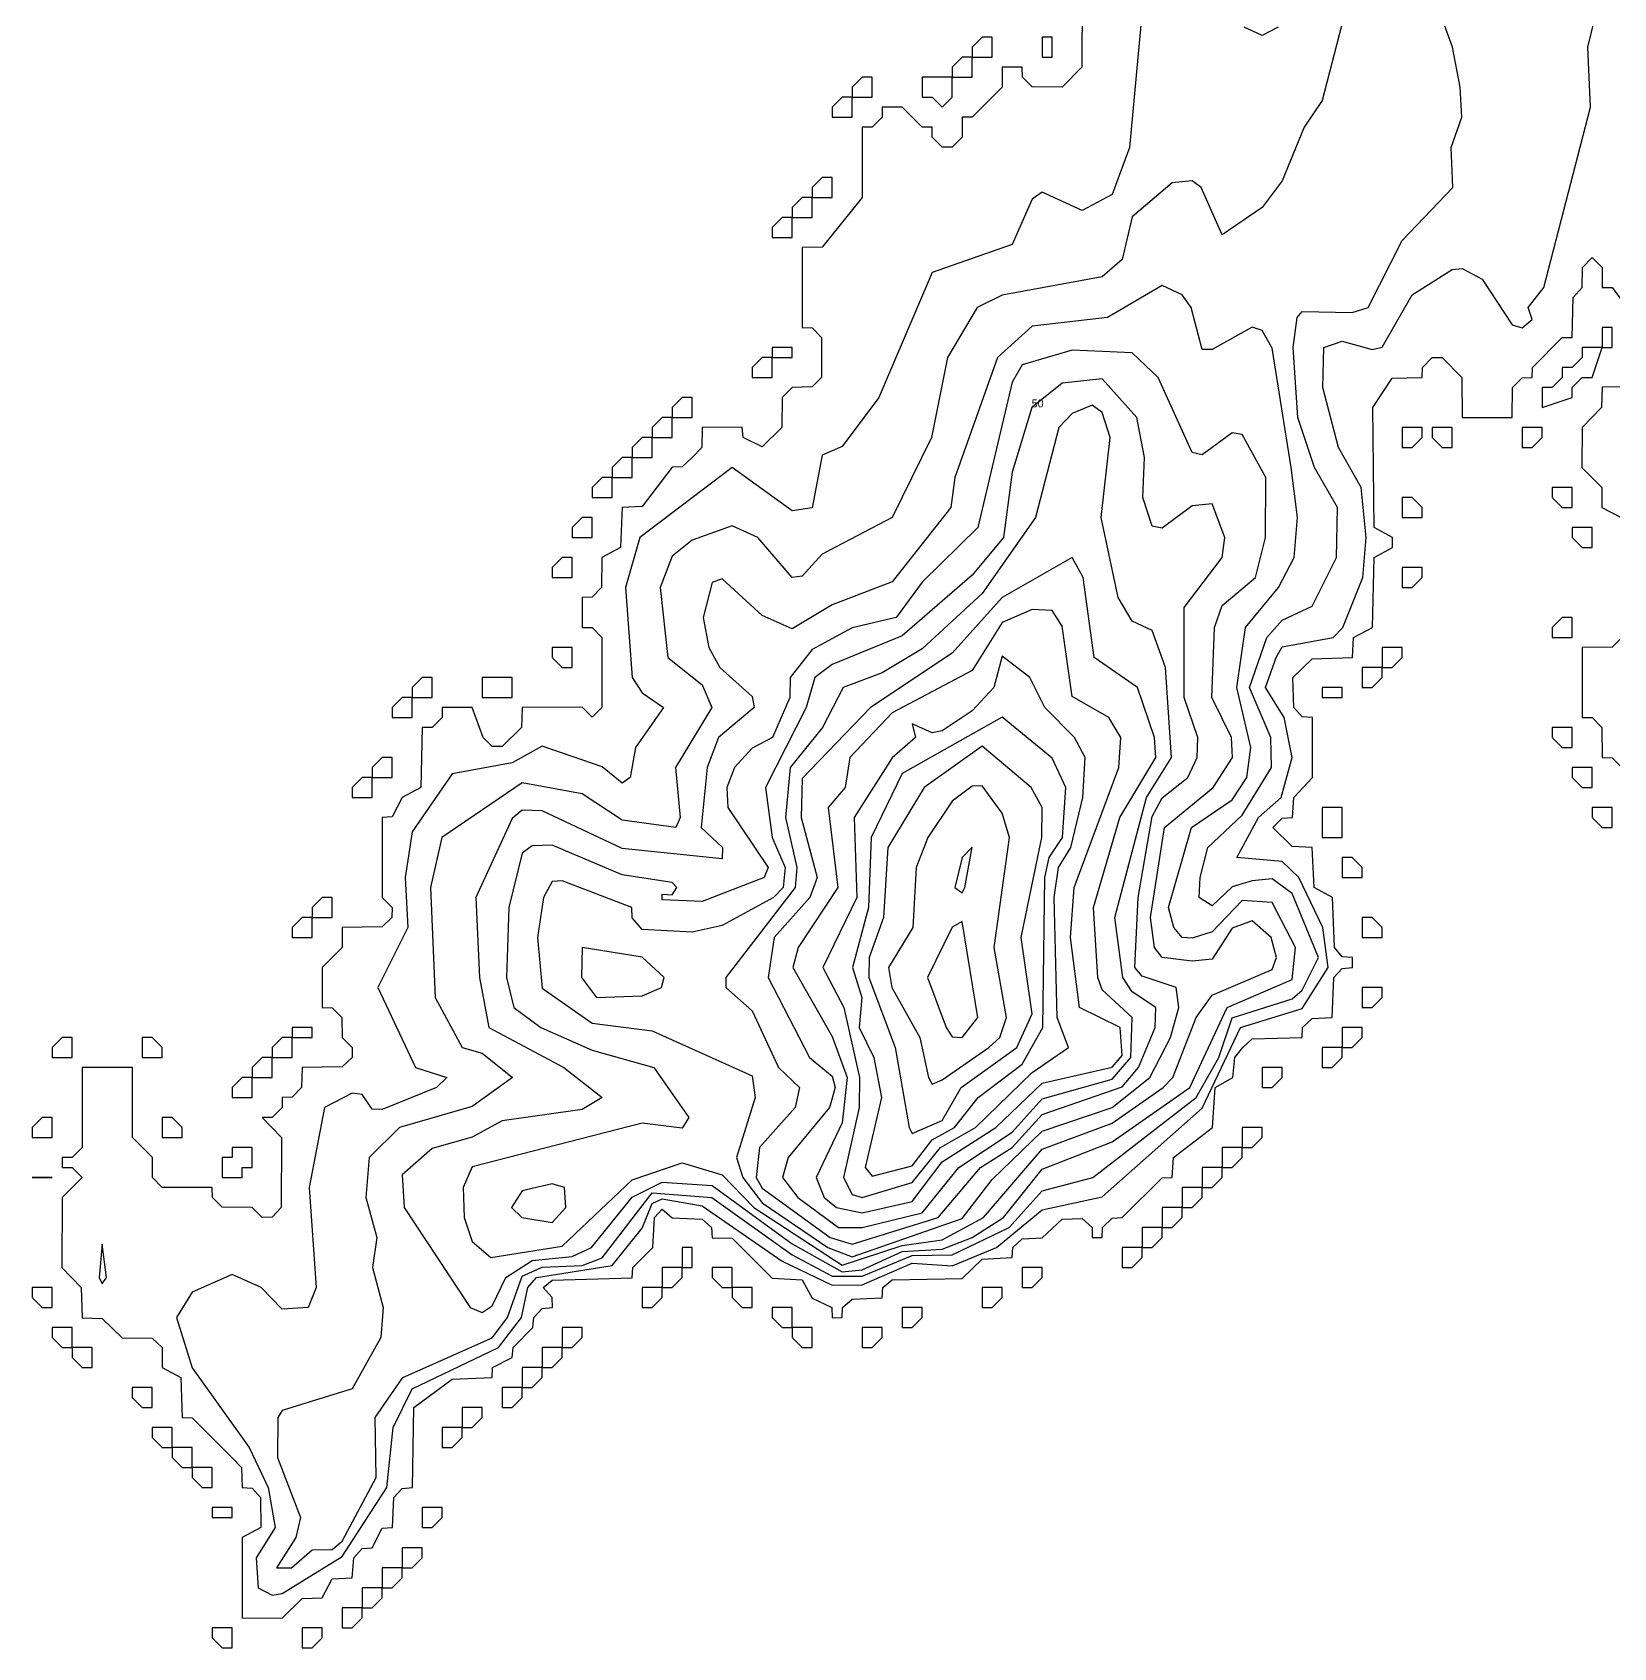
# Model space of a CAD drawing. Header units: metres. Extents: x 310028 to 360472, y 4137098 to 4159193.
# Drawn here: x 341888 to 344260, y 4137128 to 4139550 of the extents above; entities that cross this region are included whole.
import ezdxf

# ---------------------------------------------------------------- set-up
doc = ezdxf.new("R2010")
doc.units = ezdxf.units.M
for name, color, linetype in [('COAST', 5, 'Continuous'), ('CONTOUR', 254, 'Continuous'), ('CONTOUR_INDEX', 33, 'Continuous'), ('CONTOUR_LABELS', 7, 'Continuous')]:
    doc.layers.add(name, color=color, linetype=linetype)

msp = doc.modelspace()

# ---------------------------------------------------------------- linework, layer by layer
at = {"layer": 'COAST'}
for points in [[(343462.4, 4139602.5), (343462.1, 4139497.5), (343432.5, 4139467.9), (343387.5, 4139468.1), (343372.7, 4139482.5), (343372.5, 4139497.5), (343342.5, 4139497.5), (343342.3, 4139467.5), (343297.5, 4139422.6), (343282.5, 4139422.5), (343282.3, 4139392.5), (343267.5, 4139377.8), (343252.5, 4139377.8), (343237.6, 4139392.5), (343237.5, 4139407.5), (343222.5, 4139407.6), (343192.5, 4139437.6), (343162.5, 4139437.5), (343162.4, 4139422.5), (343147.5, 4139407.5), (343132.5, 4139407.5), (343132.2, 4139302.5), (343072.5, 4139228), (343042.5, 4139227.5), (343042.4, 4139107.5), (343057.5, 4139107), (343071.6, 4139092.5), (343071.3, 4139032.5), (343057.5, 4139018.1), (343027.5, 4139017.5), (343012.5, 4139002.5), (343011.8, 4138957.5), (342982.5, 4138928.3), (342953.8, 4138942.5), (342952.5, 4138957.8), (342892.5, 4138957.5), (342891.8, 4138927.5), (342877.2, 4138912.5), (342862.5, 4138898.3), (342847.5, 4138897.7), (342802.5, 4138839), (342772.4, 4138837.5), (342770.1, 4138777.5), (342742.1, 4138762.5), (342741.3, 4138717.5), (342727.5, 4138702.9), (342712.4, 4138702.5), (342712.5, 4138657.5), (342727.5, 4138657.4), (342742, 4138642.5), (342741.8, 4138537.5), (342727.5, 4138523), (342712.5, 4138537.8), (342622.5, 4138537.5), (342621.4, 4138507.5), (342592.5, 4138479.1), (342577.5, 4138479.2), (342563.7, 4138492.5), (342547.5, 4138537.5), (342502.5, 4138537.5), (342502.4, 4138522.5), (342487.5, 4138507.7), (342472.5, 4138507.5), (342470.3, 4138417.5), (342442.2, 4138402.5), (342427.5, 4138373.3), (342412.3, 4138372.5), (342412.3, 4138252.5), (342427.3, 4138237.5), (342427, 4138222.5), (342412.5, 4138208.4), (342352.5, 4138207.5), (342352.1, 4138177.5), (342322.5, 4138147.5), (342322.5, 4138087.5), (342337.5, 4138087.3), (342351.7, 4138072.5), (342352.3, 4138042.5), (342367.2, 4138027.5), (342367.3, 4138012.5), (342352.5, 4137998.5), (342292.5, 4137997.6), (342291.3, 4137967.5), (342277.5, 4137952.9), (342262.5, 4137952.5), (342262.2, 4137937.5), (342247.5, 4137922.6), (342232.5, 4137922.5), (342261.3, 4137892.5), (342261, 4137787.5), (342247.5, 4137772.9), (342232.5, 4137772.7), (342217.5, 4137787.6), (342172.5, 4137787.9), (342157.6, 4137802.5), (342157.5, 4137817.5), (342082.5, 4137817.8), (342067.7, 4137832.5), (342067.6, 4137862.5), (342037.9, 4137892.5), (342037.6, 4137997.5), (341962.5, 4137997.5), (341962.1, 4137877.5), (341947.5, 4137862.6), (341932.5, 4137862.5), (341932.5, 4137847.5), (341947.5, 4137847.4), (341962.1, 4137832.5), (341932.3, 4137802.5), (341931.9, 4137697.5), (341961, 4137667.5), (341962.5, 4137622.3), (341992.5, 4137621.4), (342022.5, 4137592.4), (342067.5, 4137591.8), (342082.1, 4137577.5), (342082.1, 4137547.5), (342110.3, 4137532.5), (342112.5, 4137472.5), (342127.5, 4137472.4), (342187.5, 4137412.3), (342201.3, 4137397.5), (342202.3, 4137367.5), (342217.5, 4137366.6), (342229.8, 4137352.5), (342230.1, 4137307.5), (342202.1, 4137292.5), (342202.3, 4137172.5)], [(343297.5, 4139512.5), (343327.5, 4139512.5), (343327.5, 4139542.5), (343312.5, 4139542.5), (343297.5, 4139527.5), (343297.5, 4139512.5)], [(343402.5, 4139512.5), (343417.5, 4139512.5), (343417.5, 4139542.5), (343402.5, 4139542.5), (343402.5, 4139512.5)], [(343267.5, 4139482.5), (343297.5, 4139482.5), (343297.5, 4139512.5), (343282.5, 4139512.5), (343267.5, 4139497.5), (343267.5, 4139482.5)], [(343117.5, 4139452.5), (343147.5, 4139452.5), (343147.5, 4139482.5), (343132.5, 4139482.5), (343117.5, 4139467.5), (343117.5, 4139452.5)], [(343252.5, 4139437.5), (343267.5, 4139452.5), (343267.5, 4139482.5), (343222.5, 4139482.5), (343222.5, 4139452.5), (343237.5, 4139452.5), (343252.5, 4139437.5)], [(343087.5, 4139422.5), (343117.5, 4139422.5), (343117.5, 4139452.5), (343102.5, 4139452.5), (343087.5, 4139437.5), (343087.5, 4139422.5)], [(343057.5, 4139302.5), (343087.5, 4139302.5), (343087.5, 4139332.5), (343072.5, 4139332.5), (343057.5, 4139317.5), (343057.5, 4139302.5)], [(343027.5, 4139272.5), (343057.5, 4139272.5), (343057.5, 4139302.5), (343042.5, 4139302.5), (343027.5, 4139287.5), (343027.5, 4139272.5)], [(342997.5, 4139242.5), (343027.5, 4139242.5), (343027.5, 4139272.5), (343012.5, 4139272.5), (342997.5, 4139257.5), (342997.5, 4139242.5)], [(342202.3, 4137172.5), (342262.5, 4137171.9), (342292.5, 4137201.5), (342322.5, 4137202.2), (342337.5, 4137230.7), (342367.5, 4137232.4), (342370, 4137262.5), (342382.5, 4137276.4), (342397.5, 4137277.5), (342412.5, 4137306.6), (342427.7, 4137307.5), (342430, 4137352.5), (342442.5, 4137366.1), (342457.8, 4137367.5), (342459.6, 4137487.5), (342517.5, 4137530.3), (342577.5, 4137532.5), (342578, 4137547.5), (342607.6, 4137562.5), (342608.7, 4137577.5), (342638.5, 4137607.5), (342640, 4137622.5), (342652.5, 4137636.2), (342667.8, 4137637.5), (342667.5, 4137652.5), (342654, 4137667.5), (342667.5, 4137678.6), (342787.5, 4137682.4), (342788.2, 4137697.5), (342818.2, 4137727.5), (342820.7, 4137772.5), (342832.5, 4137785.2), (342847.5, 4137772), (342892.5, 4137770.3), (342906.4, 4137757.5), (342907.5, 4137742.3), (342937.5, 4137741.6), (342997.5, 4137681.9), (343042.5, 4137679.1), (343057.5, 4137651.9), (343087, 4137637.5), (343087.5, 4137622.4), (343102.5, 4137622.5), (343102.9, 4137637.5), (343117.5, 4137650.4), (343162.5, 4137652.4), (343163.3, 4137667.5), (343177.5, 4137679.4), (343282.5, 4137681.4), (343312.5, 4137709.9), (343357.5, 4137712.4), (343358.2, 4137727.5), (343372.5, 4137740.7), (343402.5, 4137742.3), (343432.5, 4137770.2), (343462.5, 4137770.9), (343477.2, 4137757.5), (343477.5, 4137742.5), (343492.5, 4137742.4), (343492.9, 4137757.5), (343507.5, 4137771.6), (343522.5, 4137772.4), (343582.5, 4137832.1), (343597.5, 4137832.5), (343599.3, 4137862.5), (343657.7, 4137907.5), (343662.1, 4137967.5), (343688.3, 4137982.5), (343691.3, 4138012.5), (343703.4, 4138027.5), (343717.5, 4138040.5), (343792.5, 4138042.4), (343793.1, 4138057.5), (343807.5, 4138071), (343837.6, 4138072.5), (343840, 4138132.5), (343852.5, 4138146.2), (343867.8, 4138147.5), (343867.7, 4138162.5), (343852.5, 4138163.6), (343841, 4138177.5), (343837.9, 4138252.5), (343810.5, 4138267.5), (343807.6, 4138327.5), (343777.5, 4138329), (343748.3, 4138357.5), (343762.5, 4138371.6), (343777.7, 4138372.5), (343779.7, 4138402.5), (343807.8, 4138432.5), (343807.8, 4138522.5), (343792.5, 4138523.7), (343779.8, 4138537.5), (343778.6, 4138582.5), (343807.5, 4138610.6), (343867.7, 4138612.5), (343869.6, 4138642.5), (343897.8, 4138657.5), (343900.5, 4138762.5), (343928.1, 4138777.5), (343928.1, 4138792.5), (343900.5, 4138807.5), (343898.3, 4138987.5), (343927.5, 4139031.4), (343972.5, 4139032.4), (343972.8, 4139047.5), (343987.5, 4139062.1), (344002.5, 4139062.4), (344031.9, 4139032.5), (344032.5, 4138972.5), (344107.5, 4138972.5), (344108, 4139017.5), (344122.5, 4139032), (344137.5, 4139032.5), (344138, 4139047.5), (344182.5, 4139092.2), (344197.6, 4139092.5), (344199, 4139152.5), (344212.7, 4139167.5), (344212.8, 4139197.5), (344227.5, 4139212.4), (344242.4, 4139197.5), (344242.5, 4139167.5), (344257.5, 4139167.1), (344302.1, 4139107.5)], [(344242.5, 4139092.5), (344242.5, 4139077.5), (344257.5, 4139077.5), (344257.5, 4139107.5), (344242.5, 4139107.5), (344242.5, 4139092.5)], [(342967.5, 4139032.5), (342997.5, 4139032.5), (342997.5, 4139062.5), (342982.5, 4139062.5), (342967.5, 4139047.5), (342967.5, 4139032.5)], [(342997.5, 4139062.5), (343027.5, 4139062.5), (343027.5, 4139077.5), (342997.5, 4139077.5), (342997.5, 4139062.5)], [(344152.5, 4139002.5), (344152.5, 4138987.5), (344197.5, 4139002.5), (344197.5, 4139017.5), (344212.5, 4139032.5), (344227.5, 4139032.5), (344242.5, 4139077.5), (344212.5, 4139077.5), (344212.5, 4139062.5), (344197.5, 4139047.5), (344182.5, 4139047.5), (344182.5, 4139032.5), (344167.5, 4139017.5), (344152.5, 4139017.5), (344152.5, 4139002.5)], [(344302.5, 4139018.7), (344242.5, 4139017.6), (344241.6, 4138987.5), (344212.4, 4138957.5), (344212.2, 4138897.5), (344241.8, 4138867.5), (344242.2, 4138837.5), (344271, 4138822.5)], [(342847.5, 4138972.5), (342877.5, 4138972.5), (342877.5, 4139002.5), (342862.5, 4139002.5), (342847.5, 4138987.5), (342847.5, 4138972.5)], [(342817.5, 4138942.5), (342847.5, 4138942.5), (342847.5, 4138972.5), (342832.5, 4138972.5), (342817.5, 4138957.5), (342817.5, 4138942.5)], [(342787.5, 4138912.5), (342817.5, 4138912.5), (342817.5, 4138942.5), (342802.5, 4138942.5), (342787.5, 4138927.5), (342787.5, 4138912.5)], [(343942.5, 4138942.5), (343942.5, 4138927.5), (343957.5, 4138927.5), (343972.5, 4138942.5), (343972.5, 4138957.5), (343942.5, 4138957.5), (343942.5, 4138942.5)], [(343987.5, 4138942.5), (344002.5, 4138927.5), (344017.5, 4138927.5), (344017.5, 4138957.5), (343987.5, 4138957.5), (343987.5, 4138942.5)], [(344122.5, 4138942.5), (344122.5, 4138927.5), (344137.5, 4138927.5), (344152.5, 4138942.5), (344152.5, 4138957.5), (344122.5, 4138957.5), (344122.5, 4138942.5)], [(342757.5, 4138882.5), (342787.5, 4138882.5), (342787.5, 4138912.5), (342772.5, 4138912.5), (342757.5, 4138897.5), (342757.5, 4138882.5)], [(342727.5, 4138852.5), (342757.5, 4138852.5), (342757.5, 4138882.5), (342742.5, 4138882.5), (342727.5, 4138867.5), (342727.5, 4138852.5)], [(344167.5, 4138852.5), (344182.5, 4138837.5), (344197.5, 4138837.5), (344197.5, 4138867.5), (344167.5, 4138867.5), (344167.5, 4138852.5)], [(343942.5, 4138822.5), (343972.5, 4138822.5), (343972.5, 4138837.5), (343957.5, 4138852.5), (343942.5, 4138852.5), (343942.5, 4138822.5)], [(342697.5, 4138792.5), (342727.5, 4138792.5), (342727.5, 4138822.5), (342712.5, 4138822.5), (342697.5, 4138807.5), (342697.5, 4138792.5)], [(344197.5, 4138792.5), (344212.5, 4138777.5), (344227.5, 4138777.5), (344227.5, 4138807.5), (344197.5, 4138807.5), (344197.5, 4138792.5)], [(342667.5, 4138732.5), (342697.5, 4138732.5), (342697.5, 4138762.5), (342682.5, 4138762.5), (342667.5, 4138747.5), (342667.5, 4138732.5)], [(343942.5, 4138732.5), (343942.5, 4138717.5), (343957.5, 4138717.5), (343972.5, 4138732.5), (343972.5, 4138747.5), (343942.5, 4138747.5), (343942.5, 4138732.5)], [(344167.5, 4138642.5), (344197.5, 4138642.5), (344197.5, 4138672.5), (344182.5, 4138672.5), (344167.5, 4138657.5), (344167.5, 4138642.5)], [(342667.5, 4138612.5), (342682.5, 4138597.5), (342697.5, 4138597.5), (342697.5, 4138627.5), (342667.5, 4138627.5), (342667.5, 4138612.5)], [(343912.5, 4138612.5), (343912.5, 4138597.5), (343927.5, 4138597.5), (343942.5, 4138612.5), (343942.5, 4138627.5), (343912.5, 4138627.5), (343912.5, 4138612.5)], [(344272.1, 4138642.5), (344257.5, 4138627.7), (344212.4, 4138627.5), (344212.5, 4138522.5), (344227.5, 4138522.3), (344241.9, 4138507.5), (344242.4, 4138462.5), (344257.5, 4138461.9), (344272, 4138447.5)], [(342457.5, 4138552.5), (342487.5, 4138552.5), (342487.5, 4138582.5), (342472.5, 4138582.5), (342457.5, 4138567.5), (342457.5, 4138552.5)], [(342562.5, 4138552.5), (342607.5, 4138552.5), (342607.5, 4138582.5), (342562.5, 4138582.5), (342562.5, 4138552.5)], [(343882.5, 4138582.5), (343882.5, 4138567.5), (343897.5, 4138567.5), (343912.5, 4138582.5), (343912.5, 4138597.5), (343882.5, 4138597.5), (343882.5, 4138582.5)], [(342427.5, 4138522.5), (342457.5, 4138522.5), (342457.5, 4138552.5), (342442.5, 4138552.5), (342427.5, 4138537.5), (342427.5, 4138522.5)], [(343822.5, 4138552.5), (343852.5, 4138552.5), (343852.5, 4138567.5), (343822.5, 4138567.5), (343822.5, 4138552.5)], [(344167.5, 4138492.5), (344182.5, 4138477.5), (344197.5, 4138477.5), (344197.5, 4138507.5), (344167.5, 4138507.5), (344167.5, 4138492.5)], [(342397.5, 4138432.5), (342427.5, 4138432.5), (342427.5, 4138462.5), (342412.5, 4138462.5), (342397.5, 4138447.5), (342397.5, 4138432.5)], [(342367.5, 4138402.5), (342397.5, 4138402.5), (342397.5, 4138432.5), (342382.5, 4138432.5), (342367.5, 4138417.5), (342367.5, 4138402.5)], [(344197.5, 4138432.5), (344212.5, 4138417.5), (344227.5, 4138417.5), (344227.5, 4138447.5), (344197.5, 4138447.5), (344197.5, 4138432.5)], [(343822.5, 4138342.5), (343852.5, 4138342.5), (343852.5, 4138387.5), (343822.5, 4138387.5), (343822.5, 4138342.5)], [(344227.5, 4138372.5), (344242.5, 4138357.5), (344257.5, 4138357.5), (344257.5, 4138387.5), (344227.5, 4138387.5), (344227.5, 4138372.5)], [(343852.5, 4138282.5), (343882.5, 4138282.5), (343882.5, 4138297.5), (343867.5, 4138312.5), (343852.5, 4138312.5), (343852.5, 4138282.5)], [(342307.5, 4138222.5), (342337.5, 4138222.5), (342337.5, 4138252.5), (342322.5, 4138252.5), (342307.5, 4138237.5), (342307.5, 4138222.5)], [(342277.5, 4138192.5), (342307.5, 4138192.5), (342307.5, 4138222.5), (342292.5, 4138222.5), (342277.5, 4138207.5), (342277.5, 4138192.5)], [(343882.5, 4138192.5), (343912.5, 4138192.5), (343912.5, 4138207.5), (343897.5, 4138222.5), (343882.5, 4138222.5), (343882.5, 4138192.5)], [(343882.5, 4138102.5), (343882.5, 4138087.5), (343897.5, 4138087.5), (343912.5, 4138102.5), (343912.5, 4138117.5), (343882.5, 4138117.5), (343882.5, 4138102.5)], [(341917.5, 4138012.5), (341947.5, 4138012.5), (341947.5, 4138042.5), (341932.5, 4138042.5), (341917.5, 4138027.5), (341917.5, 4138012.5)], [(342052.5, 4138012.5), (342082.5, 4138012.5), (342082.5, 4138027.5), (342067.5, 4138042.5), (342052.5, 4138042.5), (342052.5, 4138012.5)], [(342247.5, 4138012.5), (342277.5, 4138012.5), (342277.5, 4138042.5), (342262.5, 4138042.5), (342247.5, 4138027.5), (342247.5, 4138012.5)], [(342277.5, 4138042.5), (342307.5, 4138042.5), (342307.5, 4138057.5), (342277.5, 4138057.5), (342277.5, 4138042.5)], [(343852.5, 4138042.5), (343852.5, 4138027.5), (343867.5, 4138027.5), (343882.5, 4138042.5), (343882.5, 4138057.5), (343852.5, 4138057.5), (343852.5, 4138042.5)], [(343822.5, 4138012.5), (343822.5, 4137997.5), (343837.5, 4137997.5), (343852.5, 4138012.5), (343852.5, 4138027.5), (343822.5, 4138027.5), (343822.5, 4138012.5)], [(342217.5, 4137982.5), (342247.5, 4137982.5), (342247.5, 4138012.5), (342232.5, 4138012.5), (342217.5, 4137997.5), (342217.5, 4137982.5)], [(343732.5, 4137982.5), (343732.5, 4137967.5), (343747.5, 4137967.5), (343762.5, 4137982.5), (343762.5, 4137997.5), (343732.5, 4137997.5), (343732.5, 4137982.5)], [(342187.5, 4137952.5), (342217.5, 4137952.5), (342217.5, 4137982.5), (342202.5, 4137982.5), (342187.5, 4137967.5), (342187.5, 4137952.5)], [(341887.5, 4137892.5), (341917.5, 4137892.5), (341917.5, 4137922.5), (341902.5, 4137922.5), (341887.5, 4137907.5), (341887.5, 4137892.5)], [(342082.5, 4137892.5), (342112.5, 4137892.5), (342112.5, 4137907.5), (342097.5, 4137922.5), (342082.5, 4137922.5), (342082.5, 4137892.5)], [(343702.5, 4137892.5), (343702.5, 4137877.5), (343717.5, 4137877.5), (343732.5, 4137892.5), (343732.5, 4137907.5), (343702.5, 4137907.5), (343702.5, 4137892.5)], [(342172.5, 4137832.5), (342202.5, 4137832.5), (342202.5, 4137847.5), (342217.5, 4137847.5), (342217.5, 4137877.5), (342187.5, 4137877.5), (342187.5, 4137862.5), (342172.5, 4137862.5), (342172.5, 4137832.5)], [(343672.5, 4137862.5), (343672.5, 4137847.5), (343687.5, 4137847.5), (343702.5, 4137862.5), (343702.5, 4137877.5), (343672.5, 4137877.5), (343672.5, 4137862.5)], [(341887.5, 4137832.5), (341917.5, 4137832.5), (341887.5, 4137832.5)], [(343642.5, 4137832.5), (343642.5, 4137817.5), (343657.5, 4137817.5), (343672.5, 4137832.5), (343672.5, 4137847.5), (343642.5, 4137847.5), (343642.5, 4137832.5)], [(343612.5, 4137802.5), (343612.5, 4137787.5), (343627.5, 4137787.5), (343642.5, 4137802.5), (343642.5, 4137817.5), (343612.5, 4137817.5), (343612.5, 4137802.5)], [(343582.5, 4137772.5), (343582.5, 4137757.5), (343597.5, 4137757.5), (343612.5, 4137772.5), (343612.5, 4137787.5), (343582.5, 4137787.5), (343582.5, 4137772.5)], [(343552.5, 4137742.5), (343552.5, 4137727.5), (343567.5, 4137727.5), (343582.5, 4137742.5), (343582.5, 4137757.5), (343552.5, 4137757.5), (343552.5, 4137742.5)], [(342862.5, 4137712.5), (342862.5, 4137697.5), (342877.5, 4137697.5), (342877.5, 4137727.5), (342862.5, 4137727.5), (342862.5, 4137712.5)], [(343522.5, 4137712.5), (343522.5, 4137697.5), (343537.5, 4137697.5), (343552.5, 4137712.5), (343552.5, 4137727.5), (343522.5, 4137727.5), (343522.5, 4137712.5)], [(342832.5, 4137682.5), (342832.5, 4137667.5), (342847.5, 4137667.5), (342862.5, 4137682.5), (342862.5, 4137697.5), (342832.5, 4137697.5), (342832.5, 4137682.5)], [(342907.5, 4137682.5), (342922.5, 4137667.5), (342937.5, 4137667.5), (342937.5, 4137697.5), (342907.5, 4137697.5), (342907.5, 4137682.5)], [(343372.5, 4137682.5), (343372.5, 4137667.5), (343387.5, 4137667.5), (343402.5, 4137682.5), (343402.5, 4137697.5), (343372.5, 4137697.6), (343372.5, 4137682.5)], [(341887.5, 4137652.5), (341902.5, 4137637.5), (341917.5, 4137637.5), (341917.5, 4137667.5), (341887.5, 4137667.5), (341887.5, 4137652.5)], [(342802.5, 4137652.5), (342802.5, 4137637.5), (342817.5, 4137637.5), (342832.5, 4137652.5), (342832.5, 4137667.5), (342802.5, 4137667.5), (342802.5, 4137652.5)], [(342937.5, 4137652.5), (342952.5, 4137637.5), (342967.5, 4137637.5), (342967.5, 4137667.5), (342937.5, 4137667.5), (342937.5, 4137652.5)], [(343312.5, 4137652.5), (343312.5, 4137637.5), (343327.5, 4137637.5), (343342.5, 4137652.5), (343342.5, 4137667.5), (343312.5, 4137667.6), (343312.5, 4137652.5)], [(342997.5, 4137622.5), (343012.5, 4137607.5), (343027.5, 4137607.5), (343027.5, 4137637.5), (342997.5, 4137637.5), (342997.5, 4137622.5)], [(343192.5, 4137622.5), (343192.5, 4137607.5), (343207.5, 4137607.5), (343222.5, 4137622.5), (343222.5, 4137637.5), (343192.5, 4137637.5), (343192.5, 4137622.5)], [(341917.5, 4137592.5), (341932.5, 4137577.5), (341947.5, 4137577.5), (341947.5, 4137607.5), (341917.5, 4137607.5), (341917.5, 4137592.5)], [(342682.5, 4137592.5), (342682.5, 4137577.5), (342697.5, 4137577.5), (342712.5, 4137592.5), (342712.5, 4137607.5), (342682.5, 4137607.5), (342682.5, 4137592.5)], [(343027.5, 4137592.5), (343042.5, 4137577.5), (343057.5, 4137577.5), (343057.5, 4137607.5), (343027.5, 4137607.5), (343027.5, 4137592.5)], [(343132.5, 4137592.5), (343132.5, 4137577.5), (343147.5, 4137577.5), (343162.5, 4137592.5), (343162.5, 4137607.5), (343132.5, 4137607.5), (343132.5, 4137592.5)], [(341947.5, 4137562.5), (341962.5, 4137547.5), (341977.5, 4137547.5), (341977.5, 4137577.5), (341947.5, 4137577.5), (341947.5, 4137562.5)], [(342652.5, 4137562.5), (342652.5, 4137547.5), (342667.5, 4137547.5), (342682.5, 4137562.5), (342682.5, 4137577.5), (342652.5, 4137577.6), (342652.5, 4137562.5)], [(342622.5, 4137532.5), (342622.5, 4137517.5), (342637.5, 4137517.5), (342652.5, 4137532.5), (342652.5, 4137547.5), (342622.5, 4137547.6), (342622.5, 4137532.5)], [(342037.5, 4137502.5), (342052.5, 4137487.5), (342067.5, 4137487.5), (342067.5, 4137517.5), (342037.5, 4137517.5), (342037.5, 4137502.5)], [(342592.5, 4137502.5), (342592.5, 4137487.5), (342607.5, 4137487.5), (342622.5, 4137502.5), (342622.5, 4137517.5), (342592.5, 4137517.5), (342592.5, 4137502.5)], [(342532.5, 4137472.5), (342532.5, 4137457.5), (342547.5, 4137457.5), (342562.5, 4137472.5), (342562.5, 4137487.5), (342532.5, 4137487.5), (342532.5, 4137472.5)], [(342067.5, 4137442.5), (342082.5, 4137427.5), (342097.5, 4137427.5), (342097.5, 4137457.5), (342067.5, 4137457.5), (342067.5, 4137442.5)], [(342502.5, 4137442.5), (342502.5, 4137427.5), (342517.5, 4137427.5), (342532.5, 4137442.5), (342532.5, 4137457.5), (342502.5, 4137457.5), (342502.5, 4137442.5)], [(342097.5, 4137412.5), (342112.5, 4137397.5), (342127.5, 4137397.5), (342127.5, 4137427.5), (342097.5, 4137427.5), (342097.5, 4137412.5)], [(342127.5, 4137382.5), (342142.5, 4137367.5), (342157.5, 4137367.5), (342157.5, 4137397.5), (342127.5, 4137397.5), (342127.5, 4137382.5)], [(342157.5, 4137322.5), (342187.5, 4137322.5), (342187.5, 4137337.5), (342157.5, 4137337.5), (342157.5, 4137322.5)], [(342472.5, 4137322.5), (342472.5, 4137307.5), (342487.5, 4137307.5), (342502.5, 4137322.5), (342502.5, 4137337.5), (342472.5, 4137337.5), (342472.5, 4137322.5)], [(342442.5, 4137262.5), (342442.5, 4137247.5), (342457.5, 4137247.5), (342472.5, 4137262.5), (342472.5, 4137277.5), (342442.5, 4137277.5), (342442.5, 4137262.5)], [(342412.5, 4137232.5), (342412.5, 4137217.5), (342427.5, 4137217.5), (342442.5, 4137232.5), (342442.5, 4137247.5), (342412.5, 4137247.5), (342412.5, 4137232.5)], [(342382.5, 4137202.5), (342382.5, 4137187.5), (342397.5, 4137187.5), (342412.5, 4137202.5), (342412.5, 4137217.5), (342382.5, 4137217.5), (342382.5, 4137202.5)], [(342352.5, 4137172.5), (342352.5, 4137157.5), (342367.5, 4137157.5), (342382.5, 4137172.5), (342382.5, 4137187.5), (342352.5, 4137187.5), (342352.5, 4137172.5)], [(342157.5, 4137142.5), (342172.5, 4137127.5), (342187.5, 4137127.5), (342187.5, 4137157.5), (342157.5, 4137157.5), (342157.5, 4137142.5)], [(342292.5, 4137142.5), (342292.5, 4137127.5), (342307.5, 4137127.5), (342322.5, 4137142.5), (342322.5, 4137157.5), (342292.5, 4137157.5), (342292.5, 4137142.5)]]:
    msp.add_lwpolyline(points, dxfattribs=at)
at = {"layer": 'CONTOUR'}
for points, elevation in [([(342253.8, 4137247.5), (342276.5, 4137247.5), (342307.5, 4137274.3), (342337.5, 4137274.6), (342352.5, 4137287.3), (342403.1, 4137382.5), (342402, 4137472.5), (342443.5, 4137532.5), (342577.5, 4137592.1), (342600.5, 4137622.5), (342622.5, 4137684.6), (342652.5, 4137698), (342712.5, 4137700.7), (342742.5, 4137711.9), (342817.5, 4137809.4), (342906.7, 4137802.5), (343027.5, 4137716.5), (343087.5, 4137684.9), (343132.5, 4137684.7), (343207.5, 4137715.6), (343267.5, 4137716.7), (343352.8, 4137757.5), (343402.5, 4137812.4), (343478.4, 4137832.5), (343633.4, 4137952.5), (343667.6, 4138012.5), (343687.5, 4138072.1), (343777.5, 4138100.5), (343792.5, 4138113.6), (343816.8, 4138162.5), (343777.5, 4138258.4), (343747.5, 4138280.3), (343717.5, 4138277.6), (343687.5, 4138268.3), (343657.5, 4138240.1), (343637.9, 4138252.5), (343639.4, 4138282.5), (343651, 4138327.5), (343702.5, 4138376.2), (343746.6, 4138447.5), (343745.3, 4138492.5), (343713.4, 4138567.5), (343739.4, 4138642.5), (343762.5, 4138668.6), (343807.5, 4138689.3), (343843.7, 4138762.5), (343845.6, 4138837.5), (343810.7, 4138897.5), (343786.1, 4138972.5), (343778.7, 4139077.5), (343784.9, 4139122.5), (343792.5, 4139131.2), (343867.5, 4139129.6), (343891.2, 4139137.5), (343942.5, 4139237.9), (344018.5, 4139317.5), (344015.9, 4139377.5), (344032.1, 4139422.5), (344029.3, 4139467.5), (344018, 4139527.5), (343968.9, 4139662.5)], 20), ([(343862.5, 4139602.5), (343822.5, 4139447.8), (343795.2, 4139407.5), (343762.5, 4139327.5), (343732.4, 4139287.5), (343672.5, 4139246.2), (343640.9, 4139317.5), (343627.5, 4139327.4), (343597.5, 4139324.3), (343537.5, 4139273.1), (343522.5, 4139209.1), (343492.5, 4139183.3), (343342.5, 4139156), (343305.1, 4139137.5), (343260.3, 4139062.5), (343236.2, 4138942.5), (343177.5, 4138822.5), (343072.5, 4138767.3), (343042.5, 4138734.2), (343027.5, 4138732.3), (342976, 4138792.5), (342937.5, 4138809.9), (342877.5, 4138788.4), (342847.5, 4138764.5), (342829.5, 4138717.5), (342841.1, 4138612.5), (342892.5, 4138571.4), (342906.7, 4138537.5), (342852.4, 4138447.5), (342859.3, 4138372.5), (342853, 4138357.5), (342772.5, 4138368.4), (342712.5, 4138408), (342622.5, 4138424.7), (342501.8, 4138342.5), (342484.7, 4138267.5), (342491.8, 4138102.5), (342532.5, 4138027.8), (342562.5, 4138019.3), (342607.8, 4137982.5), (342547.5, 4137939.2), (342438.2, 4137907.5), (342392.6, 4137862.5), (342387.9, 4137802.5), (342404.3, 4137742.5), (342397.8, 4137697.5), (342413.8, 4137637.5), (342410.2, 4137592.5), (342367.5, 4137515.5), (342262.5, 4137483), (342255.6, 4137472.5), (342255.1, 4137412.5), (342289.9, 4137322.5), (342282.6, 4137292.5), (342253.8, 4137247.5)], 20), ([(343553, 4139587.5), (343533.6, 4139377.5), (343507.5, 4139306.6), (343462.5, 4139282.9), (343402.5, 4139310.1), (343387.5, 4139299.7), (343357.5, 4139232), (343237.5, 4139189.8), (343157.6, 4139002.5), (343102.5, 4138929), (343072.5, 4138915.8), (343057.5, 4138837.1), (343027.5, 4138832.5), (342937.5, 4138897.3), (342798.7, 4138792.5), (342777.5, 4138717.5), (342787.4, 4138582.5), (342802.5, 4138559.6), (342834.6, 4138537.5), (342792.3, 4138477.5), (342784.4, 4138432.5), (342772.5, 4138423.9), (342742.5, 4138448.7), (342652.5, 4138479.6), (342607.5, 4138454.7), (342517.5, 4138438.1), (342457.5, 4138351), (342446.9, 4138282.5), (342450.8, 4138207.5), (342405.7, 4138117.5), (342462.5, 4137997.5), (342509.1, 4137982.5), (342493.9, 4137967.5), (342412.5, 4137934.4), (342397.5, 4137935.3), (342382.5, 4137957.3), (342367.5, 4137959.3), (342325.7, 4137937.5), (342302.6, 4137817.5), (342313.5, 4137667.5), (342301.2, 4137637.5), (342262.5, 4137635.2), (342230.6, 4137667.5), (342187.5, 4137687.1), (342127.5, 4137660.6), (342104, 4137622.5), (342127.5, 4137547.4), (342212.8, 4137427.5), (342241.2, 4137367.5), (342251.7, 4137307.5), (342223.5, 4137262.5), (342226.4, 4137217.5)], 10), ([(342226.4, 4137217.5), (342247.5, 4137206.1), (342262.5, 4137208.9), (342352.5, 4137264.1), (342419.3, 4137367.5), (342428.8, 4137457.5), (342457.5, 4137515.6), (342586.7, 4137577.5), (342621.6, 4137622.5), (342630.7, 4137667.5), (342644, 4137682.5), (342757.5, 4137700.7), (342802.5, 4137756.6), (342817.5, 4137793.6), (342832.5, 4137800.7), (342892.5, 4137790.2), (343012.5, 4137707.2), (343087.5, 4137671.1), (343132.5, 4137671.7), (343207.5, 4137704.3), (343267.5, 4137700.1), (343333.7, 4137727.5), (343402.5, 4137784.1), (343492.5, 4137803.4), (343642.5, 4137936.7), (343700.1, 4138057.5), (343792.5, 4138085.9), (343831.4, 4138147.5), (343823.3, 4138207.5), (343787.3, 4138282.5), (343762.5, 4138306.6), (343694.3, 4138312.5), (343726.9, 4138372.5), (343760.8, 4138402.5), (343777.4, 4138462.5), (343765.6, 4138522.5), (343737.3, 4138567.5), (343753.6, 4138612.5), (343762.5, 4138628.6), (343839, 4138642.5), (343853.3, 4138657.5), (343883.6, 4138732.5), (343888.4, 4138792.5), (343880.8, 4138867.5), (343847, 4138927.5), (343823.4, 4139017.5), (343824.9, 4139077.5), (343852.5, 4139087), (343897.5, 4139074.1), (343912.5, 4139078), (343957.5, 4139156.4), (344017.5, 4139194.3), (344032.5, 4139196), (344062.5, 4139180), (344107.5, 4139111.4), (344122.5, 4139106.9), (344137.5, 4139119.2), (344131.7, 4139137.5), (344155, 4139167.5), (344225, 4139437.5), (344221.1, 4139527.5), (344232, 4139572.5)], 10), ([(343756.2, 4139557.5), (343732.5, 4139545.3), (343705.5, 4139557.5)], 10), ([(342544.2, 4137637.5), (342562.5, 4137630.2), (342577.5, 4137640), (342597.7, 4137682.5), (342637.5, 4137708.4), (342697.5, 4137713.9), (342726.6, 4137727.5), (342787.5, 4137803.3), (342832.5, 4137825.7), (342907.5, 4137820.8), (343027.5, 4137732.9), (343102.5, 4137691.3), (343132.5, 4137694.2), (343192.5, 4137721.4), (343252.5, 4137725.3), (343297.6, 4137742.5), (343344.4, 4137772.5), (343402.5, 4137845.1), (343507.5, 4137885.9), (343623.8, 4137967.5), (343679.7, 4138087.5), (343777.5, 4138129.7), (343782.6, 4138177.5), (343747.5, 4138244.8), (343702.5, 4138247.9), (343657.5, 4138201), (343627.5, 4138191.3), (343612.5, 4138192.5), (343599.9, 4138207.5), (343592, 4138237.5), (343626.6, 4138357.5), (343687.5, 4138399.1), (343709.4, 4138432.5), (343715.2, 4138477.5), (343694.2, 4138567.5), (343707.4, 4138657.5), (343756.9, 4138717.5), (343780.4, 4138762.5), (343785.6, 4138822.5), (343775.7, 4138897.5), (343747.5, 4139076.3), (343732.5, 4139103), (343717.5, 4139107.7), (343657.5, 4139074.1), (343642.5, 4139074.2), (343625.9, 4139137.5), (343612.5, 4139156.1), (343582.5, 4139170.5), (343500.5, 4139122.5), (343387.5, 4139109.2), (343335.4, 4139062.5), (343271.4, 4138882.5), (343265.3, 4138837.5), (343177.5, 4138726.1), (343087.5, 4138691.5), (343027.5, 4138655.4), (342982.5, 4138675.3), (342922.5, 4138730.5), (342907.5, 4138725), (342893.8, 4138672.5), (342902.2, 4138627.5), (342919.1, 4138597.5), (342967.5, 4138553.7), (342970.5, 4138537.5), (342916.8, 4138492.5), (342899.8, 4138447.5), (342890.7, 4138357.5), (342922.7, 4138327.5), (342922.5, 4138310.7), (342772.5, 4138325.8), (342652.5, 4138382.5), (342622.5, 4138383.7), (342607.5, 4138371.1), (342552.7, 4138252.5), (342558.2, 4138132.5), (342572.4, 4138057.5), (342684.7, 4137997.5), (342742.5, 4137952.5), (342712.5, 4137934.4), (342592.5, 4137917.8), (342547.5, 4137893.3), (342487.5, 4137876.1), (342442.5, 4137836.4), (342445.3, 4137787.5), (342544.2, 4137637.5)], 30), ([(342575.2, 4137712.5), (342682.5, 4137729.5), (342787.5, 4137828.9), (342862.5, 4137854.6), (342922.5, 4137836.7), (342970, 4137787.5), (343102.5, 4137701), (343192.5, 4137730.8), (343252.5, 4137739.2), (343314.5, 4137772.5), (343402.5, 4137874.9), (343507.5, 4137914.1), (343583.7, 4137967.5), (343598.5, 4137982.5), (343633.6, 4138072.5), (343657.5, 4138105.9), (343747.5, 4138144.7), (343753.9, 4138162.5), (343745.7, 4138192.5), (343717.5, 4138217.3), (343687.5, 4138206.5), (343657.5, 4138160.2), (343627.5, 4138157.2), (343582.5, 4138162.6), (343570.7, 4138177.5), (343565.1, 4138222.5), (343585.8, 4138357.5), (343658.9, 4138417.5), (343687.7, 4138462.5), (343686.2, 4138492.5), (343657.1, 4138552.5), (343661.1, 4138657.5), (343672.5, 4138690.3), (343722.5, 4138732.5), (343737.3, 4138792.5), (343738, 4138882.5), (343702.5, 4138946.8), (343687.5, 4138949.2), (343642.5, 4138916.4), (343627.5, 4138919.9), (343576.4, 4139032.5), (343537.5, 4139069.5), (343447.5, 4139073.5), (343372.5, 4139051.2), (343357.5, 4139025.4), (343306, 4138807.5), (343222.5, 4138725.4), (343183.4, 4138672.5), (343117.5, 4138656.7), (343057.5, 4138624.2), (343024.2, 4138582.5), (343023.7, 4138552.5), (342997.9, 4138492.5), (342967.5, 4138476.6), (342940.7, 4138447.5), (342929.4, 4138417.5), (342931.1, 4138387.5), (342991.4, 4138297.5), (342985.5, 4138282.5), (342892.5, 4138246.5), (342832.5, 4138249.2), (342832.5, 4138257.3), (342847.5, 4138256.3), (342854.5, 4138267.5), (342847.5, 4138275.2), (342772.5, 4138286.6), (342667.5, 4138331.1), (342637.5, 4138330), (342622.5, 4138319.2), (342602.3, 4138237.5), (342599.1, 4138132.5), (342609.7, 4138087.5), (342650.2, 4138057.5), (342727.5, 4138023.5), (342819.9, 4137997.5), (342872.2, 4137922.5), (342862.5, 4137906.4), (342802.5, 4137914.1), (342547.5, 4137848.5), (342533.9, 4137817.5), (342535.4, 4137772.5), (342547.5, 4137736.5), (342575.2, 4137712.5)], 40), ([(343084.6, 4137742.5), (343117.5, 4137732.7), (343246.4, 4137772.5), (343309.8, 4137847.5), (343357.5, 4137877.5), (343402.5, 4137926.9), (343522.5, 4137968.8), (343546.9, 4137997.5), (343571.8, 4138057.5), (343572.7, 4138087.5), (343537.5, 4138110.9), (343523.5, 4138132.5), (343511.3, 4138222.5), (343559.1, 4138402.5), (343596.2, 4138462.5), (343587.6, 4138597.5), (343567.5, 4138653.1), (343537.5, 4138666.8), (343516.6, 4138702.5), (343490.8, 4138822.5), (343504.4, 4138942.5), (343492.5, 4138979.9), (343477.5, 4138990.6), (343447.5, 4138978.1), (343427.4, 4138957.5), (343392.4, 4138822.5), (343312.5, 4138708.3), (343222.5, 4138625.2), (343162.5, 4138589.3), (343103.7, 4138567.5), (343073.1, 4138507.5), (343024.4, 4138447.5), (343017.3, 4138372.5), (343034.2, 4138297.5), (343032, 4138267.5), (342928.1, 4138132.5), (342927.7, 4138117.5), (342967.5, 4138082.4), (343007, 4137997.5), (343038.5, 4137967.5), (343032.1, 4137937.5), (342978.3, 4137877.5), (342973.4, 4137832.5), (342982.5, 4137816.8), (343084.6, 4137742.5)], 60), ([(343096.8, 4137757.5), (343132.5, 4137757.6), (343222.5, 4137779.8), (343277.3, 4137847.5), (343357.5, 4137900.7), (343402.5, 4137950.6), (343507.5, 4137980.1), (343535.4, 4138012.5), (343537.6, 4138072.5), (343492.5, 4138114.3), (343485.8, 4138132.5), (343479.2, 4138237.5), (343519.1, 4138372.5), (343572.8, 4138462.5), (343570.8, 4138492.5), (343545.6, 4138567.5), (343480.6, 4138612.5), (343464.1, 4138732.5), (343447.5, 4138762.5), (343342.5, 4138702.6), (343267.5, 4138618.9), (343144.9, 4138537.5), (343042.5, 4138431), (343041, 4138372.5), (343064.7, 4138282.5), (343054, 4138252.5), (343000.4, 4138192.5), (342991.6, 4138132.5), (343053.3, 4138012.5), (343087.5, 4137984.8), (343091.7, 4137967.5), (343083.4, 4137937.5), (343021.2, 4137862.5), (343013, 4137832.5), (343035.7, 4137802.5), (343096.8, 4137757.5)], 70), ([(343093.8, 4137787.5), (343132.5, 4137779.7), (343207.5, 4137796.5), (343252.5, 4137855.9), (343332.8, 4137907.5), (343402.5, 4137973.9), (343507.5, 4137997.9), (343522.5, 4138015.5), (343519.5, 4138057.5), (343458.2, 4138087.5), (343444.9, 4138192.5), (343450.5, 4138267.5), (343517.3, 4138447.5), (343520.3, 4138492.5), (343502.3, 4138522.5), (343447.5, 4138554.1), (343432.5, 4138659.6), (343417.5, 4138682.8), (343387.5, 4138684.6), (343342.5, 4138664.9), (343297.5, 4138592.9), (343177.5, 4138529.6), (343114, 4138462.5), (343106.7, 4138417.5), (343081.6, 4138387.5), (343095.9, 4138267.5), (343036.2, 4138177.5), (343028.2, 4138147.5), (343087.5, 4138044.2), (343109.7, 4137982.5), (343102.5, 4137914.5), (343063.2, 4137832.5), (343075.3, 4137802.5), (343093.8, 4137787.5)], 80), ([(343132.4, 4137802.5), (343207.5, 4137825), (343250, 4137877.5), (343302.3, 4137907.5), (343387.5, 4137990.3), (343442, 4138027.5), (343424.8, 4138072.5), (343420.5, 4138252.5), (343426.7, 4138297.5), (343445.2, 4138327.5), (343463.6, 4138402.5), (343467, 4138462.5), (343450.8, 4138492.5), (343406.3, 4138537.5), (343383.8, 4138582.5), (343342.5, 4138614.2), (343330.1, 4138567.5), (343297.5, 4138532.6), (343252.5, 4138502.7), (343237.5, 4138499.7), (343207.5, 4138513.2), (343212.5, 4138492.5), (343177.5, 4138462.2), (343120.5, 4138372.5), (343124.5, 4138252.5), (343073.3, 4138147.5), (343105.1, 4138087.5), (343128.5, 4137982.5), (343127.7, 4137937.5), (343104.5, 4137832.5), (343117.5, 4137806.9), (343132.4, 4137802.5)], 90), ([(343202.9, 4137907.5), (343207.5, 4137898.7), (343252.5, 4137918.3), (343281, 4137967.5), (343364.6, 4138027.5), (343387.5, 4138078), (343370.8, 4138192.5), (343401.8, 4138342.5), (343402.3, 4138387.5), (343385.8, 4138417.5), (343312.5, 4138479.6), (343225.2, 4138417.5), (343170.9, 4138327.5), (343164.3, 4138222.5), (343142.8, 4138162.5), (343142.3, 4138132.5), (343181.7, 4138027.5), (343202.9, 4137907.5)], 110), ([(343232.1, 4137982.5), (343237.5, 4137972.6), (343252.5, 4137979), (343322.5, 4138027.5), (343338.7, 4138042.5), (343348.9, 4138072.5), (343330.3, 4138177.5), (343353.6, 4138342.5), (343342.5, 4138378.9), (343312.5, 4138420), (343297.5, 4138419.4), (343267.5, 4138397), (343231.1, 4138342.5), (343213.4, 4138297.5), (343208.6, 4138207.5), (343171.7, 4138147.5), (343176.7, 4138117.5), (343218.7, 4138042.5), (343232.1, 4137982.5)], 120), ([(343271.5, 4138267.5), (343282.5, 4138259.5), (343286.3, 4138267.5), (343297.5, 4138327.8), (343282.2, 4138312.5), (343271.5, 4138267.5)], 130), ([(343258.3, 4138057.5), (343267.5, 4138043.6), (343282.5, 4138042.5), (343306.1, 4138072.5), (343282.5, 4138216.5), (343267.5, 4138207.8), (343230.2, 4138132.5), (343258.3, 4138057.5)], 130), ([(342734, 4138102.5), (342802.5, 4138104.9), (342831.2, 4138117.5), (342835.3, 4138132.5), (342802.5, 4138163), (342712.5, 4138177.6), (342711.6, 4138132.5), (342734, 4138102.5)], 60), ([(341987.7, 4137682.5), (341992.5, 4137673.1), (341998.9, 4137682.5), (341992.5, 4137732.4), (341987.7, 4137682.5)], 10)]:
    msp.add_lwpolyline(points, dxfattribs=dict(at, elevation=elevation))
at = {"layer": 'CONTOUR_INDEX'}
for points, elevation in [([(343081, 4137727.5), (343117.5, 4137713.8), (343282.5, 4137771.1), (343327.5, 4137829.8), (343402.5, 4137901.9), (343507.5, 4137937.4), (343564.1, 4137982.5), (343594.7, 4138042.5), (343607.3, 4138087.5), (343603.4, 4138117.5), (343552.5, 4138134.6), (343541.2, 4138147.5), (343546.6, 4138252.5), (343567.5, 4138373.9), (343582.5, 4138402), (343620.9, 4138432.5), (343635, 4138462.5), (343635.7, 4138492.5), (343615.5, 4138552.5), (343615.4, 4138687.5), (343672.2, 4138762.5), (343676.3, 4138792.5), (343657.5, 4138842.9), (343627.5, 4138839.9), (343582.5, 4138806.2), (343567.5, 4138809.2), (343553.6, 4138852.5), (343556, 4138912.5), (343544.3, 4138972.5), (343492.5, 4139030.3), (343432.5, 4139023.9), (343386.7, 4138987.5), (343357.5, 4138890.5), (343344.4, 4138792.5), (343297.5, 4138736), (343192.5, 4138645.1), (343087.5, 4138602), (343061.4, 4138582.5), (343048.5, 4138537.5), (342987.2, 4138417.5), (342997.6, 4138342.5), (343016.8, 4138297.5), (343013.7, 4138267.5), (342999.2, 4138252.5), (342922.5, 4138210.3), (342877.5, 4138200.3), (342802.5, 4138204.5), (342787.5, 4138221.8), (342786.7, 4138237.5), (342682.5, 4138277.7), (342667.5, 4138276.4), (342654.3, 4138252.5), (342645.4, 4138192.5), (342652.5, 4138116.7), (342727.5, 4138064.3), (342817.5, 4138052.6), (342967.5, 4137985.3), (342972, 4137952.5), (342944.1, 4137862.5), (342953.5, 4137832.5), (342982.5, 4137794.7), (343081, 4137727.5)], 50), ([(343136.9, 4137847.5), (343147.5, 4137834.4), (343207.5, 4137850.3), (343237.5, 4137889.2), (343271, 4137907.5), (343306.6, 4137952.5), (343372.5, 4138002.8), (343403.2, 4138057.5), (343406.5, 4138282.5), (343413, 4138312.5), (343433.1, 4138342.5), (343437.8, 4138417.5), (343417.5, 4138461.6), (343342.5, 4138523.1), (343192.5, 4138438.5), (343145.9, 4138342.5), (343141.9, 4138237.5), (343118.1, 4138147.5), (343131.8, 4138102.5), (343127.8, 4138057.5), (343149.8, 4138012.5), (343161.2, 4137952.5), (343136.9, 4137847.5)], 100), ([(342621.9, 4137772.5), (342667.5, 4137765.1), (342687.7, 4137787.5), (342685.8, 4137817.5), (342667.5, 4137823.1), (342622.5, 4137812.4), (342606.4, 4137787.5), (342621.9, 4137772.5)], 50)]:
    msp.add_lwpolyline(points, dxfattribs=dict(at, elevation=elevation))

# ---------------------------------------------------------------- texts
at = {"layer": 'CONTOUR_LABELS'}
msp.add_text('50', height=12, dxfattribs=at).set_placement((343386.7, 4138987.5))

doc.saveas('drawing.dxf')
